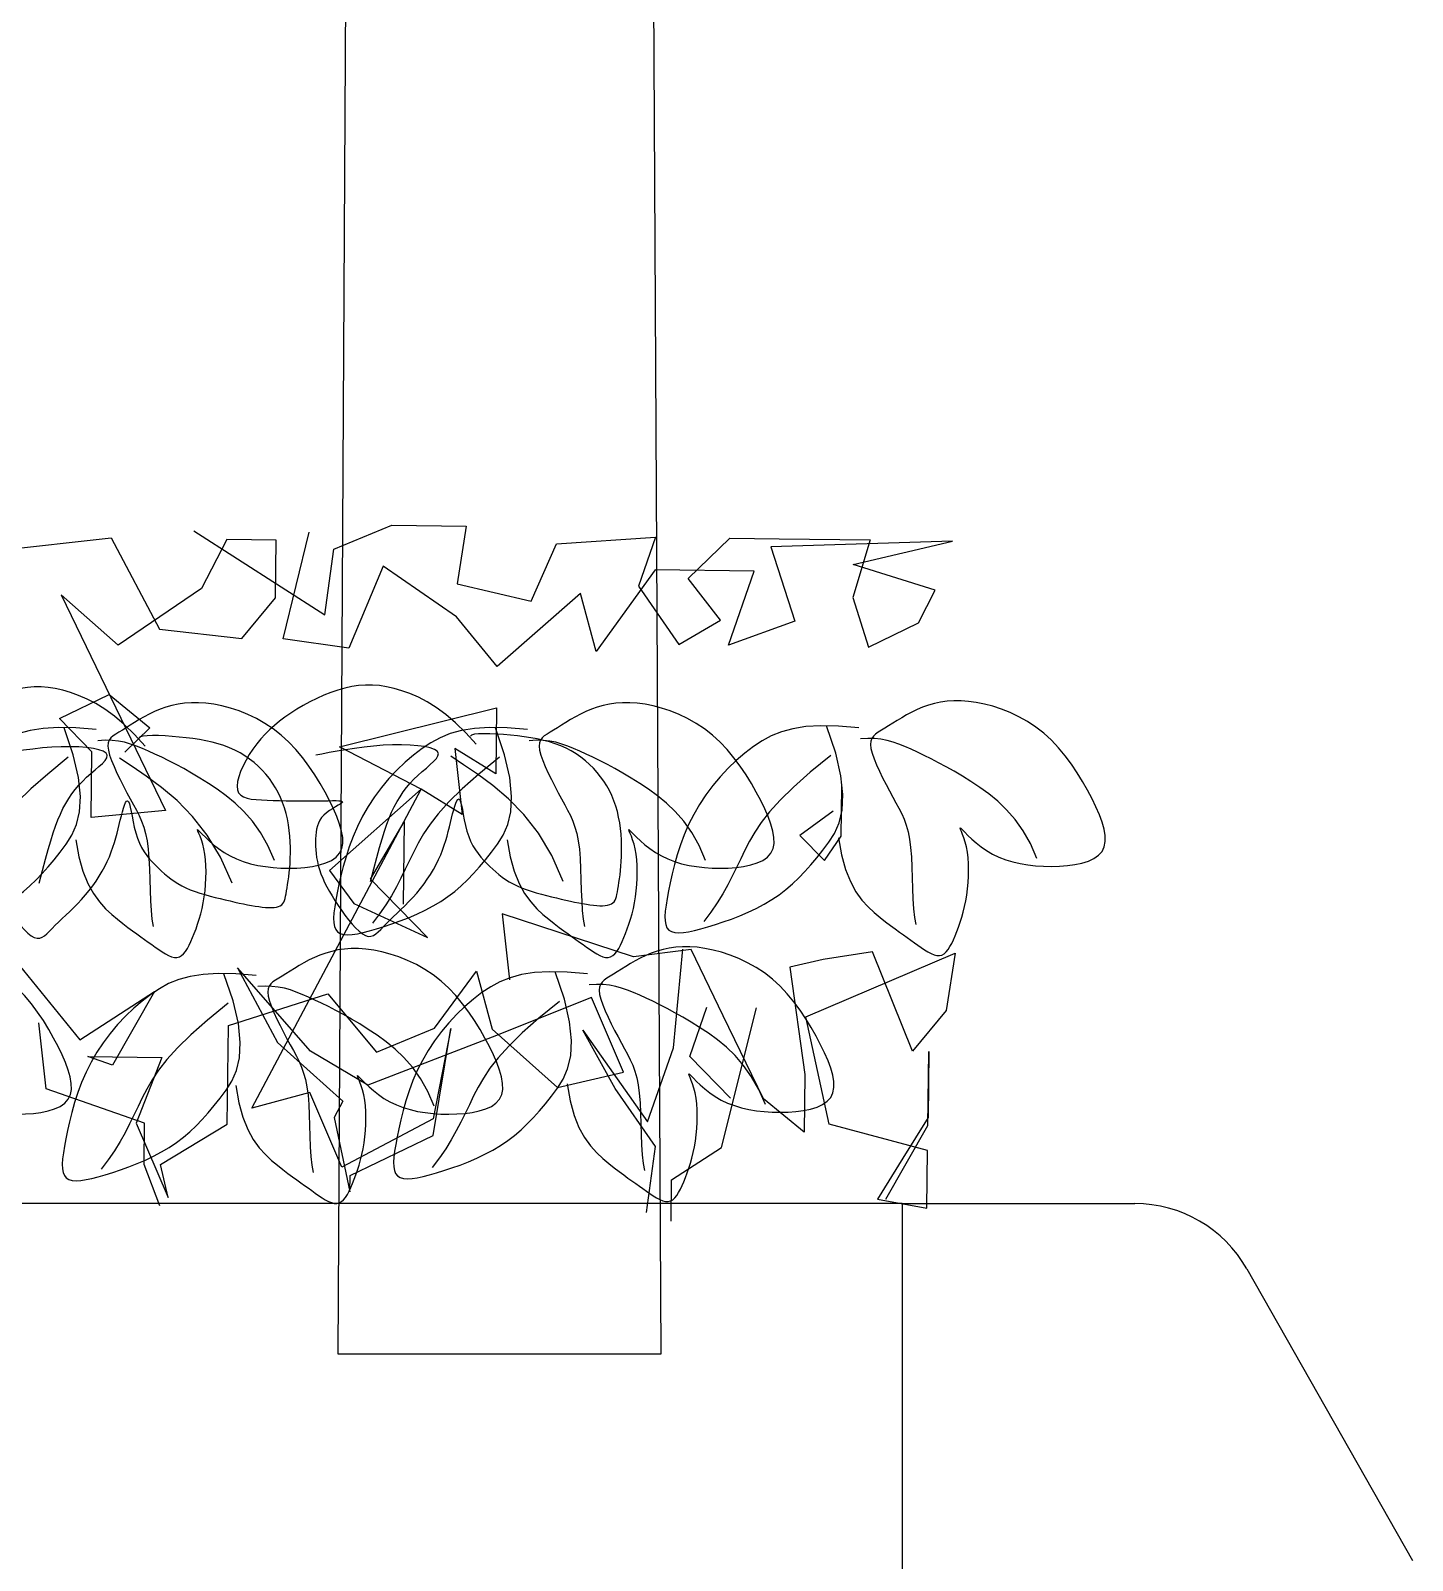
# Model space of a CAD drawing. Extents: x -1568 to -728, y -1287 to -990.
# Drawn here: x -1424.733 to -1422.051, y -1213.743 to -1210.774 of the extents above; entities that cross this region are included whole.
import ezdxf

# ---------------------------------------------------------------- set-up
doc = ezdxf.new("R2010")
doc.units = 0
doc.header["$LTSCALE"] = 5
doc.layers.get('0').update_dxf_attribs({"linetype": 'CONTINUOUS'})
for name, color, linetype in [('fz', 7, 'CONTINUOUS'), ('LH', 94, 'CONTINUOUS'), ('尺寸标注', 2, 'CONTINUOUS'), ('灯杆', 4, 'CONTINUOUS')]:
    doc.layers.add(name, color=color, linetype=linetype)

# ---------------------------------------------------------------- blocks, each defined once
blk = doc.blocks.new('高路灯')
at = {"layer": '灯杆'}
for p, q in [((-0.1519, 28.9096), (-0.3139, 0)), ((0.3139, 0), (0.1519, 28.9096)), ((-0.3139, 0), (0.3139, 0))]:
    blk.add_line(p, q, dxfattribs=at)
blk = doc.blocks.new('花')
at = {"layer": 'LH', "color": 12}
for p, q in [((0.5797, 0.4507), (0.5698, 0.4448)), ((0.5901, 0.4561), (0.5797, 0.4507)), ((0.6009, 0.461), (0.5901, 0.4561)), ((0.6123, 0.4652), (0.6009, 0.461)), ((0.6241, 0.4688), (0.6123, 0.4652)), ((0.6366, 0.4716), (0.6241, 0.4688)), ((0.6496, 0.4736), (0.6366, 0.4716)), ((0.6634, 0.4747), (0.6496, 0.4736)), ((0.6779, 0.4749), (0.6634, 0.4747)), ((0.6932, 0.4741), (0.6779, 0.4749)), ((0.7092, 0.4722), (0.6932, 0.4741)), ((0.7259, 0.4693), (0.7092, 0.4722)), ((0.7431, 0.4652), (0.7259, 0.4693)), ((0.7605, 0.4599), (0.7431, 0.4652)), ((0.7779, 0.4533), (0.7605, 0.4599)), ((0.7953, 0.4454), (0.7779, 0.4533)), ((0.8123, 0.4361), (0.7953, 0.4454)), ((0.5349, 0.4203), (0.5274, 0.4146)), ((0.5429, 0.4263), (0.5349, 0.4203)), ((0.5514, 0.4325), (0.5429, 0.4263)), ((0.5604, 0.4387), (0.5514, 0.4325)), ((0.5698, 0.4448), (0.5604, 0.4387)), ((0.8287, 0.4253), (0.8123, 0.4361)), ((0.8445, 0.4131), (0.8287, 0.4253)), ((-0.5567, 0.3892), (-0.5698, 0.3826)), ((-0.5435, 0.395), (-0.5567, 0.3892)), ((-0.5303, 0.4), (-0.5435, 0.395)), ((-0.5172, 0.4041), (-0.5303, 0.4)), ((-0.5041, 0.4071), (-0.5172, 0.4041)), ((-0.4909, 0.4092), (-0.5041, 0.4071)), ((-0.4776, 0.4103), (-0.4909, 0.4092)), ((-0.4639, 0.4103), (-0.4776, 0.4103)), ((-0.4498, 0.4093), (-0.4639, 0.4103)), ((-0.4351, 0.4072), (-0.4498, 0.4093)), ((-0.4197, 0.4041), (-0.4351, 0.4072)), ((-0.4036, 0.3998), (-0.4197, 0.4041)), ((-0.3867, 0.3941), (-0.4036, 0.3998)), ((-0.369, 0.3867), (-0.3867, 0.3941)), ((-0.3504, 0.3772), (-0.369, 0.3867)), ((0.3425, 0.3937), (0.321, 0.3859)), ((0.3674, 0.3998), (0.3425, 0.3937)), ((0.3964, 0.4039), (0.3674, 0.3998)), ((0.4303, 0.4061), (0.3964, 0.4039)), ((0.4295, 0.3534), (0.4075, 0.4044)), ((0.47, 0.4062), (0.4303, 0.4061)), ((0.4891, 0.387), (0.4751, 0.385)), ((0.5023, 0.3878), (0.4891, 0.387)), ((0.4969, 0.3877), (0.4954, 0.3823)), ((0.4996, 0.3924), (0.4969, 0.3877)), ((0.5035, 0.3966), (0.4996, 0.3924)), ((0.5147, 0.3874), (0.5023, 0.3878)), ((0.5084, 0.4007), (0.5035, 0.3966)), ((0.5141, 0.4049), (0.5084, 0.4007)), ((0.5205, 0.4095), (0.5141, 0.4049)), ((0.5267, 0.3861), (0.5147, 0.3874)), ((0.5274, 0.4146), (0.5205, 0.4095)), ((0.5385, 0.3838), (0.5267, 0.3861)), ((0.8595, 0.3996), (0.8445, 0.4131)), ((0.8738, 0.3851), (0.8595, 0.3996)), ((-0.6078, 0.3596), (-0.6196, 0.3512)), ((-0.5955, 0.3677), (-0.6078, 0.3596)), ((-0.5828, 0.3754), (-0.5955, 0.3677)), ((-0.5698, 0.3826), (-0.5828, 0.3754)), ((-0.331, 0.3653), (-0.3504, 0.3772)), ((-0.3106, 0.3508), (-0.331, 0.3653)), ((0.2851, 0.3652), (0.2691, 0.3526)), ((0.3021, 0.3764), (0.2851, 0.3652)), ((0.321, 0.3859), (0.3021, 0.3764)), ((0.4954, 0.3823), (0.4953, 0.3759)), ((0.4953, 0.3759), (0.4968, 0.3682)), ((0.4968, 0.3682), (0.5, 0.3591)), ((0.5, 0.3591), (0.5045, 0.3487)), ((0.5503, 0.3808), (0.5385, 0.3838)), ((0.5622, 0.3771), (0.5503, 0.3808)), ((0.5745, 0.373), (0.5622, 0.3771)), ((0.5875, 0.3683), (0.5745, 0.373)), ((0.601, 0.3633), (0.5875, 0.3683)), ((0.6152, 0.3577), (0.601, 0.3633)), ((0.63, 0.3515), (0.6152, 0.3577)), ((0.8872, 0.3699), (0.8738, 0.3851)), ((0.8998, 0.3542), (0.8872, 0.3699)), ((-0.6414, 0.334), (-0.6512, 0.3253)), ((-0.6308, 0.3427), (-0.6414, 0.334)), ((-0.6196, 0.3512), (-0.6308, 0.3427)), ((-0.2893, 0.3332), (-0.3106, 0.3508)), ((-0.267, 0.3124), (-0.2893, 0.3332)), ((-0.2776, 0.3296), (-0.2796, 0.3273)), ((-0.2724, 0.3315), (-0.2776, 0.3296)), ((-0.2646, 0.333), (-0.2724, 0.3315)), ((-0.2545, 0.3341), (-0.2646, 0.333)), ((-0.2428, 0.3349), (-0.2545, 0.3341)), ((-0.2299, 0.3354), (-0.2428, 0.3349)), ((-0.2163, 0.3356), (-0.2299, 0.3354)), ((-0.2025, 0.3355), (-0.2163, 0.3356)), ((-0.1889, 0.3352), (-0.2025, 0.3355)), ((-0.1756, 0.3347), (-0.1889, 0.3352)), ((-0.1627, 0.3338), (-0.1756, 0.3347)), ((-0.1502, 0.3326), (-0.1627, 0.3338)), ((-0.1379, 0.3309), (-0.1502, 0.3326)), ((-0.1261, 0.3288), (-0.1379, 0.3309)), ((-0.1145, 0.3262), (-0.1261, 0.3288)), ((0.2535, 0.3385), (0.2384, 0.3231)), ((0.2691, 0.3526), (0.2535, 0.3385)), ((0.4201, 0.348), (0.3832, 0.3123)), ((0.4433, 0.3104), (0.4295, 0.3534)), ((0.5045, 0.3487), (0.5103, 0.3374)), ((0.5103, 0.3374), (0.5169, 0.3254)), ((0.6454, 0.3448), (0.63, 0.3515)), ((0.6615, 0.3373), (0.6454, 0.3448)), ((0.6782, 0.3292), (0.6615, 0.3373)), ((0.6956, 0.3202), (0.6782, 0.3292)), ((0.9116, 0.3382), (0.8998, 0.3542)), ((0.9225, 0.3222), (0.9116, 0.3382)), ((-0.6772, 0.2977), (-0.6847, 0.2879)), ((-0.6691, 0.3072), (-0.6772, 0.2977)), ((-0.6605, 0.3163), (-0.6691, 0.3072)), ((-0.6512, 0.3253), (-0.6605, 0.3163)), ((-0.4289, 0.2977), (-0.447, 0.2954)), ((-0.4114, 0.2993), (-0.4289, 0.2977)), ((-0.3949, 0.3002), (-0.4114, 0.2993)), ((-0.3799, 0.3003), (-0.3949, 0.3002)), ((-0.3666, 0.2996), (-0.3799, 0.3003)), ((-0.3555, 0.2981), (-0.3666, 0.2996)), ((-0.3469, 0.2958), (-0.3555, 0.2981)), ((-0.1034, 0.323), (-0.1145, 0.3262)), ((-0.0926, 0.3192), (-0.1034, 0.323)), ((-0.0822, 0.3148), (-0.0926, 0.3192)), ((-0.0723, 0.3098), (-0.0822, 0.3148)), ((-0.0627, 0.3043), (-0.0723, 0.3098)), ((-0.0535, 0.2983), (-0.0627, 0.3043)), ((-0.0448, 0.2918), (-0.0535, 0.2983)), ((0.2238, 0.3066), (0.21, 0.2891)), ((0.2384, 0.3231), (0.2238, 0.3066)), ((0.3832, 0.3123), (0.3533, 0.281)), ((0.45, 0.2744), (0.4433, 0.3104)), ((0.5169, 0.3254), (0.5242, 0.3132)), ((0.5242, 0.3132), (0.5318, 0.3009)), ((0.5318, 0.3009), (0.5395, 0.2889)), ((0.7136, 0.3104), (0.6956, 0.3202)), ((0.732, 0.2992), (0.7136, 0.3104)), ((0.7506, 0.2864), (0.732, 0.2992)), ((0.9325, 0.3065), (0.9225, 0.3222)), ((0.9415, 0.2913), (0.9325, 0.3065)), ((-0.6917, 0.2777), (-0.6983, 0.267)), ((-0.6847, 0.2879), (-0.6917, 0.2777)), ((-0.5639, 0.2687), (-0.5755, 0.2654)), ((-0.5503, 0.2725), (-0.5639, 0.2687)), ((-0.5352, 0.2765), (-0.5503, 0.2725)), ((-0.5189, 0.2807), (-0.5352, 0.2765)), ((-0.5016, 0.2848), (-0.5189, 0.2807)), ((-0.4836, 0.2888), (-0.5016, 0.2848)), ((-0.4653, 0.2923), (-0.4836, 0.2888)), ((-0.447, 0.2954), (-0.4653, 0.2923)), ((-0.3528, 0.2656), (-0.3467, 0.2722)), ((-0.3413, 0.2926), (-0.3469, 0.2958)), ((-0.3467, 0.2722), (-0.342, 0.2784)), ((-0.342, 0.2784), (-0.3393, 0.2838)), ((-0.3389, 0.2886), (-0.3413, 0.2926)), ((-0.3393, 0.2838), (-0.3389, 0.2886)), ((-0.2887, 0.2709), (-0.3142, 0.2852)), ((-0.2597, 0.2546), (-0.2887, 0.2709)), ((-0.0365, 0.2849), (-0.0448, 0.2918)), ((-0.0287, 0.2775), (-0.0365, 0.2849)), ((-0.0214, 0.2698), (-0.0287, 0.2775)), ((-0.0145, 0.2617), (-0.0214, 0.2698)), ((0.1971, 0.2707), (0.1851, 0.2516)), ((0.21, 0.2891), (0.1971, 0.2707)), ((0.3533, 0.281), (0.3296, 0.2535)), ((0.4509, 0.2443), (0.45, 0.2744)), ((0.5395, 0.2889), (0.547, 0.2775)), ((0.547, 0.2775), (0.554, 0.2669)), ((0.7689, 0.2715), (0.7506, 0.2864)), ((0.7869, 0.254), (0.7689, 0.2715)), ((0.9494, 0.2767), (0.9415, 0.2913)), ((0.9559, 0.2627), (0.9494, 0.2767)), ((-0.7098, 0.2444), (-0.7146, 0.2331)), ((-0.7044, 0.2558), (-0.7098, 0.2444)), ((-0.6983, 0.267), (-0.7044, 0.2558)), ((-0.382, 0.2348), (-0.3749, 0.2429)), ((-0.3749, 0.2429), (-0.3674, 0.2508)), ((-0.3674, 0.2508), (-0.3598, 0.2584)), ((-0.3598, 0.2584), (-0.3528, 0.2656)), ((-0.2285, 0.2353), (-0.2597, 0.2546)), ((-0.0081, 0.2531), (-0.0145, 0.2617)), ((-0.0021, 0.2443), (-0.0081, 0.2531)), ((0.0033, 0.235), (-0.0021, 0.2443)), ((0.1851, 0.2516), (0.1743, 0.232)), ((0.3296, 0.2535), (0.311, 0.2291)), ((0.4471, 0.2192), (0.4509, 0.2443)), ((0.554, 0.2669), (0.5606, 0.2568)), ((0.5606, 0.2568), (0.5668, 0.2468)), ((0.5668, 0.2468), (0.5724, 0.2364)), ((0.8042, 0.2335), (0.7869, 0.254)), ((0.9608, 0.2496), (0.9559, 0.2627)), ((0.964, 0.2372), (0.9608, 0.2496)), ((-0.7212, 0.2114), (-0.7228, 0.2017)), ((-0.7184, 0.222), (-0.7212, 0.2114)), ((-0.7146, 0.2331), (-0.7184, 0.222)), ((-0.4061, 0.1988), (-0.4008, 0.2084)), ((-0.4008, 0.2084), (-0.395, 0.2175)), ((-0.395, 0.2175), (-0.3887, 0.2263)), ((-0.3887, 0.2263), (-0.382, 0.2348)), ((-0.1961, 0.2122), (-0.2285, 0.2353)), ((-0.1637, 0.1842), (-0.1961, 0.2122)), ((0.0082, 0.2254), (0.0033, 0.235)), ((0.0127, 0.2155), (0.0082, 0.2254)), ((0.0166, 0.2052), (0.0127, 0.2155)), ((0.1648, 0.2119), (0.1566, 0.1916)), ((0.1743, 0.232), (0.1648, 0.2119)), ((0.311, 0.2291), (0.2967, 0.2074)), ((0.4399, 0.198), (0.4471, 0.2192)), ((0.5724, 0.2364), (0.5775, 0.2253)), ((0.5775, 0.2253), (0.582, 0.2129)), ((0.582, 0.2129), (0.5861, 0.1991)), ((0.682, 0.2284), (0.682, 0.2291)), ((0.682, 0.2291), (0.6836, 0.2281)), ((0.6831, 0.2259), (0.682, 0.2284)), ((0.6852, 0.222), (0.6831, 0.2259)), ((0.6836, 0.2281), (0.6869, 0.2253)), ((0.688, 0.2166), (0.6852, 0.222)), ((0.6869, 0.2253), (0.6919, 0.221)), ((0.6911, 0.2099), (0.688, 0.2166)), ((0.6944, 0.202), (0.6911, 0.2099)), ((0.6919, 0.221), (0.6984, 0.2155)), ((0.6984, 0.2155), (0.7063, 0.2092)), ((0.7063, 0.2092), (0.7154, 0.2025)), ((0.8205, 0.2097), (0.8042, 0.2335)), ((0.8356, 0.182), (0.8205, 0.2097)), ((0.9605, 0.2062), (0.964, 0.2155)), ((0.9651, 0.2258), (0.964, 0.2372)), ((0.964, 0.2155), (0.9651, 0.2258)), ((-0.7228, 0.2017), (-0.723, 0.1931)), ((-0.723, 0.1931), (-0.7218, 0.1859)), ((-0.7218, 0.1859), (-0.7189, 0.1803)), ((-0.7189, 0.1803), (-0.7145, 0.1761)), ((-0.5644, 0.1774), (-0.5539, 0.1785)), ((-0.5539, 0.1785), (-0.5445, 0.1794)), ((-0.5445, 0.1794), (-0.5362, 0.1803)), ((-0.5362, 0.1803), (-0.5291, 0.1808)), ((-0.5291, 0.1808), (-0.5235, 0.1811)), ((-0.5235, 0.1811), (-0.5194, 0.181)), ((-0.5194, 0.181), (-0.517, 0.1804)), ((-0.5164, 0.1792), (-0.5176, 0.1774)), ((-0.517, 0.1804), (-0.5164, 0.1792)), ((-0.4198, 0.1674), (-0.4157, 0.1784)), ((-0.4157, 0.1784), (-0.4111, 0.1888)), ((-0.4111, 0.1888), (-0.4061, 0.1988)), ((-0.3015, 0.1739), (-0.3001, 0.1819)), ((-0.3001, 0.1819), (-0.2986, 0.1891)), ((-0.2986, 0.1891), (-0.297, 0.1952)), ((-0.297, 0.1952), (-0.2954, 0.2)), ((-0.2954, 0.2), (-0.2937, 0.203)), ((-0.2937, 0.203), (-0.2919, 0.2039)), ((-0.2919, 0.2039), (-0.29, 0.2024)), ((-0.29, 0.2024), (-0.288, 0.1984)), ((-0.288, 0.1984), (-0.2858, 0.1921)), ((-0.2858, 0.1921), (-0.2835, 0.184)), ((-0.2835, 0.184), (-0.2809, 0.1747)), ((-0.1322, 0.1503), (-0.1637, 0.1842)), ((0.02, 0.1945), (0.0166, 0.2052)), ((0.023, 0.1837), (0.02, 0.1945)), ((0.0254, 0.1727), (0.023, 0.1837)), ((0.1566, 0.1916), (0.1498, 0.1712)), ((0.2857, 0.1875), (0.277, 0.169)), ((0.2967, 0.2074), (0.2857, 0.1875)), ((0.42, 0.1633), (0.4305, 0.1797)), ((0.4305, 0.1797), (0.4399, 0.198)), ((0.4485, 0.19), (0.4569, 0.1573)), ((0.5861, 0.1991), (0.5896, 0.1832)), ((0.5896, 0.1832), (0.5926, 0.1651)), ((0.6974, 0.1929), (0.6944, 0.202)), ((0.7001, 0.1829), (0.6974, 0.1929)), ((0.7023, 0.1721), (0.7001, 0.1829)), ((0.7154, 0.2025), (0.7257, 0.1957)), ((0.7257, 0.1957), (0.737, 0.1893)), ((0.737, 0.1893), (0.7492, 0.1834)), ((0.7492, 0.1834), (0.762, 0.1786)), ((0.762, 0.1786), (0.7756, 0.1747)), ((0.91, 0.1763), (0.9234, 0.1803)), ((0.9234, 0.1803), (0.9355, 0.1852)), ((0.9355, 0.1852), (0.9459, 0.1911)), ((0.9459, 0.1911), (0.9544, 0.1981)), ((0.9544, 0.1981), (0.9605, 0.2062)), ((-0.7145, 0.1761), (-0.7087, 0.1731)), ((-0.7087, 0.1731), (-0.7016, 0.1713)), ((-0.7016, 0.1713), (-0.6933, 0.1703)), ((-0.6933, 0.1703), (-0.6839, 0.17)), ((-0.6839, 0.17), (-0.6736, 0.1701)), ((-0.6736, 0.1701), (-0.6625, 0.1706)), ((-0.6625, 0.1706), (-0.6506, 0.1712)), ((-0.6506, 0.1712), (-0.6383, 0.1719)), ((-0.6383, 0.1719), (-0.6256, 0.1727)), ((-0.6256, 0.1727), (-0.6128, 0.1735)), ((-0.6128, 0.1735), (-0.6001, 0.1744)), ((-0.6001, 0.1744), (-0.5877, 0.1754)), ((-0.5877, 0.1754), (-0.5757, 0.1764)), ((-0.5757, 0.1764), (-0.5644, 0.1774)), ((-0.5504, 0.1509), (-0.5543, 0.1457)), ((-0.5457, 0.1558), (-0.5504, 0.1509)), ((-0.5404, 0.1604), (-0.5457, 0.1558)), ((-0.5348, 0.1647), (-0.5404, 0.1604)), ((-0.5294, 0.1686), (-0.5348, 0.1647)), ((-0.5245, 0.1721), (-0.5294, 0.1686)), ((-0.5204, 0.175), (-0.5245, 0.1721)), ((-0.5176, 0.1774), (-0.5204, 0.175)), ((-0.4272, 0.1434), (-0.4236, 0.1558)), ((-0.4236, 0.1558), (-0.4198, 0.1674)), ((-0.3056, 0.1482), (-0.3042, 0.1569)), ((-0.3042, 0.1569), (-0.3029, 0.1655)), ((-0.3029, 0.1655), (-0.3015, 0.1739)), ((-0.2809, 0.1747), (-0.278, 0.1644)), ((-0.278, 0.1644), (-0.2747, 0.1537)), ((-0.2747, 0.1537), (-0.2711, 0.1431)), ((-0.1029, 0.1097), (-0.1322, 0.1503)), ((0.0275, 0.1617), (0.0254, 0.1727)), ((0.0291, 0.1507), (0.0275, 0.1617)), ((0.0304, 0.1399), (0.0291, 0.1507)), ((0.1441, 0.1509), (0.1395, 0.1311)), ((0.1498, 0.1712), (0.1441, 0.1509)), ((0.2696, 0.1513), (0.2628, 0.1338)), ((0.277, 0.169), (0.2696, 0.1513)), ((0.4096, 0.1478), (0.42, 0.1633)), ((0.4569, 0.1573), (0.4671, 0.1299)), ((0.5926, 0.1651), (0.5952, 0.1453)), ((0.704, 0.1607), (0.7023, 0.1721)), ((0.7053, 0.1487), (0.704, 0.1607)), ((0.7061, 0.1365), (0.7053, 0.1487)), ((0.7756, 0.1747), (0.7896, 0.1717)), ((0.7896, 0.1717), (0.8042, 0.1696)), ((0.8042, 0.1696), (0.8191, 0.1684)), ((0.8191, 0.1684), (0.8343, 0.1679)), ((0.8343, 0.1679), (0.8496, 0.1682)), ((0.8496, 0.1682), (0.8651, 0.1692)), ((0.8651, 0.1692), (0.8805, 0.1708)), ((0.8805, 0.1708), (0.8956, 0.1732)), ((0.8956, 0.1732), (0.91, 0.1763)), ((-0.5621, 0.1228), (-0.5626, 0.1166)), ((-0.5611, 0.1289), (-0.5621, 0.1228)), ((-0.5595, 0.1347), (-0.5611, 0.1289)), ((-0.5573, 0.1403), (-0.5595, 0.1347)), ((-0.5543, 0.1457), (-0.5573, 0.1403)), ((-0.4339, 0.1144), (-0.4305, 0.1297)), ((-0.4305, 0.1297), (-0.4272, 0.1434)), ((-0.3127, 0.112), (-0.3105, 0.1212)), ((-0.3105, 0.1212), (-0.3087, 0.1303)), ((-0.3087, 0.1303), (-0.3071, 0.1393)), ((-0.3071, 0.1393), (-0.3056, 0.1482)), ((-0.2711, 0.1431), (-0.2669, 0.1331)), ((-0.2669, 0.1331), (-0.2623, 0.1239)), ((-0.2623, 0.1239), (-0.2572, 0.1156)), ((0.0313, 0.1293), (0.0304, 0.1399)), ((0.0319, 0.1191), (0.0313, 0.1293)), ((0.0323, 0.1094), (0.0319, 0.1191)), ((0.1395, 0.1311), (0.1357, 0.1118)), ((0.2628, 0.1338), (0.2561, 0.1163)), ((0.378, 0.106), (0.3887, 0.1192)), ((0.3887, 0.1192), (0.3992, 0.1331)), ((0.3992, 0.1331), (0.4096, 0.1478)), ((0.4671, 0.1299), (0.4785, 0.1072)), ((0.5952, 0.1453), (0.5976, 0.1247)), ((0.5976, 0.1247), (0.5999, 0.1039)), ((0.7065, 0.1242), (0.7061, 0.1365)), ((0.7064, 0.112), (0.7065, 0.1242)), ((-0.5626, 0.1166), (-0.5627, 0.1101)), ((-0.5627, 0.1101), (-0.5625, 0.1035)), ((-0.5625, 0.1035), (-0.5621, 0.0967)), ((-0.5621, 0.0967), (-0.5614, 0.0897)), ((-0.5614, 0.0897), (-0.5605, 0.0825)), ((-0.4411, 0.0775), (-0.4374, 0.0971)), ((-0.4374, 0.0971), (-0.4339, 0.1144)), ((-0.3216, 0.0832), (-0.3181, 0.0929)), ((-0.3181, 0.0929), (-0.3152, 0.1025)), ((-0.3152, 0.1025), (-0.3127, 0.112)), ((-0.2572, 0.1156), (-0.2517, 0.108)), ((-0.2517, 0.108), (-0.246, 0.1012)), ((-0.246, 0.1012), (-0.24, 0.0949)), ((-0.24, 0.0949), (-0.2338, 0.0891)), ((-0.2338, 0.0891), (-0.2276, 0.0837)), ((-0.0767, 0.0613), (-0.1029, 0.1097)), ((0.032, 0.083), (0.0322, 0.0913)), ((0.0322, 0.0913), (0.0324, 0.1001)), ((0.0324, 0.1001), (0.0323, 0.1094)), ((0.1327, 0.0934), (0.1303, 0.076)), ((0.1357, 0.1118), (0.1327, 0.0934)), ((0.2492, 0.0987), (0.2418, 0.081)), ((0.2561, 0.1163), (0.2492, 0.0987)), ((0.3553, 0.0816), (0.3669, 0.0935)), ((0.3669, 0.0935), (0.378, 0.106)), ((0.4785, 0.1072), (0.4909, 0.0886)), ((0.5999, 0.1039), (0.6024, 0.0837)), ((0.7049, 0.0884), (0.7059, 0.1)), ((0.7059, 0.1), (0.7064, 0.112)), ((-0.5605, 0.0825), (-0.5592, 0.0752)), ((-0.5592, 0.0752), (-0.5576, 0.0678)), ((-0.5576, 0.0678), (-0.5555, 0.0603)), ((-0.5555, 0.0603), (-0.553, 0.0526)), ((-0.4452, 0.0553), (-0.4411, 0.0775)), ((-0.3347, 0.0534), (-0.3299, 0.0634)), ((-0.3299, 0.0634), (-0.3255, 0.0733)), ((-0.3255, 0.0733), (-0.3216, 0.0832)), ((-0.2276, 0.0837), (-0.2213, 0.0785)), ((-0.2213, 0.0785), (-0.215, 0.0735)), ((-0.215, 0.0735), (-0.2087, 0.0688)), ((-0.2087, 0.0688), (-0.2022, 0.0642)), ((-0.2022, 0.0642), (-0.1956, 0.0598)), ((-0.1956, 0.0598), (-0.1886, 0.0557)), ((0.0301, 0.0553), (0.0306, 0.0614)), ((0.0306, 0.0614), (0.0311, 0.068)), ((0.0311, 0.068), (0.0316, 0.0753)), ((0.0316, 0.0753), (0.032, 0.083)), ((0.1284, 0.0599), (0.1269, 0.0452)), ((0.1303, 0.076), (0.1284, 0.0599)), ((0.2336, 0.063), (0.2243, 0.0446)), ((0.2418, 0.081), (0.2336, 0.063)), ((0.3157, 0.0498), (0.3298, 0.0598)), ((0.3298, 0.0598), (0.343, 0.0704)), ((0.343, 0.0704), (0.3553, 0.0816)), ((0.4909, 0.0886), (0.5039, 0.0735)), ((0.5039, 0.0735), (0.5169, 0.0613)), ((0.5169, 0.0613), (0.5297, 0.0512)), ((0.6024, 0.0837), (0.6051, 0.0649)), ((0.6051, 0.0649), (0.6083, 0.0483)), ((0.6997, 0.0561), (0.7018, 0.0664)), ((0.7018, 0.0664), (0.7035, 0.0772)), ((0.7035, 0.0772), (0.7049, 0.0884)), ((-0.553, 0.0526), (-0.55, 0.0448)), ((-0.55, 0.0448), (-0.5465, 0.0369)), ((-0.5465, 0.0369), (-0.5425, 0.0289)), ((-0.4497, 0.0301), (-0.4452, 0.0553)), ((-0.3517, 0.0243), (-0.3456, 0.0338)), ((-0.3456, 0.0338), (-0.34, 0.0436)), ((-0.34, 0.0436), (-0.3347, 0.0534)), ((-0.1886, 0.0557), (-0.1813, 0.0518)), ((-0.1813, 0.0518), (-0.1735, 0.0483)), ((-0.1735, 0.0483), (-0.1652, 0.045)), ((-0.1652, 0.045), (-0.1563, 0.0421)), ((-0.1563, 0.0421), (-0.1469, 0.0394)), ((-0.1469, 0.0394), (-0.1371, 0.0371)), ((-0.1371, 0.0371), (-0.1271, 0.0349)), ((-0.1271, 0.0349), (-0.1169, 0.033)), ((-0.1169, 0.033), (-0.1068, 0.0312)), ((-0.1068, 0.0312), (-0.0968, 0.0296)), ((0.0228, 0.0277), (0.0248, 0.0302)), ((0.0248, 0.0302), (0.0264, 0.0331)), ((0.0264, 0.0331), (0.0276, 0.0365)), ((0.0276, 0.0365), (0.0285, 0.0404)), ((0.0285, 0.0404), (0.0291, 0.0448)), ((0.0291, 0.0448), (0.0296, 0.0498)), ((0.0296, 0.0498), (0.0301, 0.0553)), ((0.1258, 0.032), (0.1253, 0.0203)), ((0.1269, 0.0452), (0.1258, 0.032)), ((0.2243, 0.0446), (0.2137, 0.0259)), ((0.2701, 0.0232), (0.2856, 0.0315)), ((0.2856, 0.0315), (0.3009, 0.0403)), ((0.3009, 0.0403), (0.3157, 0.0498)), ((0.5297, 0.0512), (0.5418, 0.0427)), ((0.5418, 0.0427), (0.553, 0.0353)), ((0.553, 0.0353), (0.5633, 0.0287)), ((0.6083, 0.0483), (0.6121, 0.0346)), ((0.6925, 0.0279), (0.6951, 0.0368)), ((0.6951, 0.0368), (0.6975, 0.0462)), ((0.6975, 0.0462), (0.6997, 0.0561)), ((-0.5425, 0.0289), (-0.538, 0.0208)), ((-0.538, 0.0208), (-0.533, 0.0126)), ((-0.533, 0.0126), (-0.5275, 0.0043)), ((-0.5275, 0.0043), (-0.5215, -0.0042)), ((-0.3719, -0.0028), (-0.3649, 0.0059)), ((-0.3649, 0.0059), (-0.3581, 0.015)), ((-0.3581, 0.015), (-0.3517, 0.0243)), ((-0.0968, 0.0296), (-0.087, 0.0281)), ((-0.087, 0.0281), (-0.0776, 0.0267)), ((-0.0776, 0.0267), (-0.0685, 0.0254)), ((-0.0685, 0.0254), (-0.0598, 0.0242)), ((-0.0598, 0.0242), (-0.0514, 0.0232)), ((-0.0514, 0.0232), (-0.0434, 0.0222)), ((-0.0434, 0.0222), (-0.0357, 0.0214)), ((-0.0357, 0.0214), (-0.0283, 0.0208)), ((-0.0283, 0.0208), (-0.0213, 0.0204)), ((-0.0213, 0.0204), (-0.0145, 0.0201)), ((-0.0145, 0.0201), (-0.0082, 0.0201)), ((-0.0082, 0.0201), (-0.0022, 0.0202)), ((-0.0022, 0.0202), (0.0033, 0.0207)), ((0.0033, 0.0207), (0.0084, 0.0214)), ((0.0084, 0.0214), (0.0129, 0.0225)), ((0.0129, 0.0225), (0.0168, 0.0238)), ((0.0168, 0.0238), (0.0201, 0.0256)), ((0.0201, 0.0256), (0.0228, 0.0277)), ((0.1253, 0.0203), (0.1255, 0.0101)), ((0.1255, 0.0101), (0.1265, 0.0014)), ((0.1265, 0.0014), (0.1284, -0.0058)), ((0.2137, 0.0259), (0.2013, 0.0065)), ((0.2103, -0.0035), (0.2244, 0.0022)), ((0.2244, 0.0022), (0.2392, 0.0086)), ((0.2392, 0.0086), (0.2545, 0.0156)), ((0.2545, 0.0156), (0.2701, 0.0232)), ((0.5633, 0.0287), (0.5727, 0.0228)), ((0.5727, 0.0228), (0.5814, 0.0174)), ((0.5814, 0.0174), (0.5896, 0.0126)), ((0.5896, 0.0126), (0.5974, 0.008)), ((0.5974, 0.008), (0.6048, 0.0037)), ((0.6048, 0.0037), (0.6121, -0.0006)), ((0.6817, -0.0025), (0.6845, 0.0041)), ((0.6845, 0.0041), (0.6873, 0.0115)), ((0.6873, 0.0115), (0.6899, 0.0194)), ((0.6899, 0.0194), (0.6925, 0.0279)), ((-0.5215, -0.0042), (-0.5151, -0.0128)), ((-0.5151, -0.0128), (-0.5083, -0.0215)), ((-0.5083, -0.0215), (-0.501, -0.0304)), ((-0.3997, -0.0346), (-0.393, -0.0271)), ((-0.393, -0.0271), (-0.386, -0.0193)), ((-0.386, -0.0193), (-0.379, -0.0112)), ((-0.379, -0.0112), (-0.3719, -0.0028)), ((0.1284, -0.0058), (0.1313, -0.0115)), ((0.1313, -0.0115), (0.1354, -0.0157)), ((0.1354, -0.0157), (0.1407, -0.0184)), ((0.1407, -0.0184), (0.1473, -0.0196)), ((0.1473, -0.0196), (0.155, -0.0196)), ((0.155, -0.0196), (0.1639, -0.0183)), ((0.1639, -0.0183), (0.1739, -0.016)), ((0.1739, -0.016), (0.185, -0.0127)), ((0.185, -0.0127), (0.1971, -0.0085)), ((0.1971, -0.0085), (0.2103, -0.0035)), ((0.6121, -0.0006), (0.6193, -0.0049)), ((0.6193, -0.0049), (0.6263, -0.009)), ((0.6263, -0.009), (0.6332, -0.0129)), ((0.6332, -0.0129), (0.6399, -0.0162)), ((0.6399, -0.0162), (0.6462, -0.019)), ((0.6462, -0.019), (0.6522, -0.0209)), ((0.6522, -0.0209), (0.6578, -0.0218)), ((0.6578, -0.0218), (0.6628, -0.0215)), ((0.6628, -0.0215), (0.6674, -0.02)), ((0.6674, -0.02), (0.6715, -0.0172)), ((0.6715, -0.0172), (0.6752, -0.0133)), ((0.6752, -0.0133), (0.6786, -0.0084)), ((0.6786, -0.0084), (0.6817, -0.0025)), ((-0.501, -0.0304), (-0.4935, -0.0391)), ((-0.4935, -0.0391), (-0.4858, -0.0475)), ((-0.4858, -0.0475), (-0.4782, -0.0552)), ((-0.4782, -0.0552), (-0.4707, -0.0622)), ((-0.4219, -0.061), (-0.4171, -0.0551)), ((-0.4171, -0.0551), (-0.4119, -0.0486)), ((-0.4119, -0.0486), (-0.406, -0.0418)), ((-0.406, -0.0418), (-0.3997, -0.0346)), ((0.1159, -0.0585), (0.105, -0.0634)), ((0.1272, -0.0543), (0.1159, -0.0585)), ((0.139, -0.0507), (0.1272, -0.0543)), ((0.1515, -0.0479), (0.139, -0.0507)), ((0.1645, -0.0459), (0.1515, -0.0479)), ((0.1783, -0.0448), (0.1645, -0.0459)), ((0.1928, -0.0446), (0.1783, -0.0448)), ((0.2081, -0.0454), (0.1928, -0.0446)), ((0.2241, -0.0473), (0.2081, -0.0454)), ((0.2408, -0.0502), (0.2241, -0.0473)), ((0.258, -0.0543), (0.2408, -0.0502)), ((0.2754, -0.0596), (0.258, -0.0543)), ((-0.4707, -0.0622), (-0.4634, -0.068)), ((-0.4634, -0.068), (-0.4567, -0.0725)), ((-0.4567, -0.0725), (-0.4504, -0.0754)), ((-0.4504, -0.0754), (-0.4449, -0.0765)), ((-0.4449, -0.0765), (-0.4398, -0.0759)), ((-0.4398, -0.0759), (-0.4352, -0.0739)), ((-0.4352, -0.0739), (-0.4308, -0.0707)), ((-0.4308, -0.0707), (-0.4264, -0.0663)), ((-0.4264, -0.0663), (-0.4219, -0.061)), ((0.0663, -0.087), (0.0578, -0.0932)), ((0.0753, -0.0808), (0.0663, -0.087)), ((0.0847, -0.0747), (0.0753, -0.0808)), ((0.0946, -0.0688), (0.0847, -0.0747)), ((0.105, -0.0634), (0.0946, -0.0688)), ((0.2929, -0.0662), (0.2754, -0.0596)), ((0.3102, -0.0741), (0.2929, -0.0662)), ((0.3272, -0.0834), (0.3102, -0.0741)), ((0.3436, -0.0942), (0.3272, -0.0834)), ((-0.0887, -0.1156), (-0.1177, -0.1197)), ((-0.0548, -0.1134), (-0.0887, -0.1156)), ((-0.0555, -0.1661), (-0.0776, -0.1151)), ((-0.0151, -0.1133), (-0.0548, -0.1134)), ((0.029, -0.1146), (0.0233, -0.1188)), ((0.0354, -0.11), (0.029, -0.1146)), ((0.0423, -0.1049), (0.0354, -0.11)), ((0.0498, -0.0992), (0.0423, -0.1049)), ((0.0578, -0.0932), (0.0498, -0.0992)), ((0.3594, -0.1064), (0.3436, -0.0942)), ((0.3744, -0.1199), (0.3594, -0.1064)), ((-0.183, -0.1431), (-0.2, -0.1543)), ((-0.1641, -0.1336), (-0.183, -0.1431)), ((-0.1426, -0.1258), (-0.1641, -0.1336)), ((-0.1177, -0.1197), (-0.1426, -0.1258)), ((0.0041, -0.1325), (-0.0099, -0.1345)), ((0.0172, -0.1317), (0.0041, -0.1325)), ((0.0103, -0.1372), (0.0102, -0.1436)), ((0.0102, -0.1436), (0.0117, -0.1513)), ((0.0118, -0.1318), (0.0103, -0.1372)), ((0.0145, -0.1271), (0.0118, -0.1318)), ((0.0184, -0.1229), (0.0145, -0.1271)), ((0.0296, -0.1321), (0.0172, -0.1317)), ((0.0233, -0.1188), (0.0184, -0.1229)), ((0.0416, -0.1334), (0.0296, -0.1321)), ((0.0534, -0.1357), (0.0416, -0.1334)), ((0.0652, -0.1387), (0.0534, -0.1357)), ((0.0771, -0.1424), (0.0652, -0.1387)), ((0.0894, -0.1465), (0.0771, -0.1424)), ((0.1024, -0.1512), (0.0894, -0.1465)), ((0.3887, -0.1344), (0.3744, -0.1199)), ((0.4021, -0.1496), (0.3887, -0.1344)), ((-0.216, -0.1669), (-0.2316, -0.181)), ((-0.2, -0.1543), (-0.216, -0.1669)), ((-0.0649, -0.1715), (-0.1019, -0.2072)), ((-0.0418, -0.2091), (-0.0555, -0.1661)), ((0.0117, -0.1513), (0.0149, -0.1604)), ((0.0149, -0.1604), (0.0195, -0.1708)), ((0.0195, -0.1708), (0.0252, -0.1821)), ((0.1159, -0.1562), (0.1024, -0.1512)), ((0.1301, -0.1618), (0.1159, -0.1562)), ((0.1449, -0.168), (0.1301, -0.1618)), ((0.1603, -0.1747), (0.1449, -0.168)), ((0.1764, -0.1822), (0.1603, -0.1747)), ((0.4147, -0.1653), (0.4021, -0.1496)), ((0.4265, -0.1813), (0.4147, -0.1653)), ((-0.2467, -0.1964), (-0.2612, -0.2129)), ((-0.2316, -0.181), (-0.2467, -0.1964)), ((-0.1019, -0.2072), (-0.1318, -0.2385)), ((0.0252, -0.1821), (0.0318, -0.1941)), ((0.0318, -0.1941), (0.0391, -0.2063)), ((0.0391, -0.2063), (0.0467, -0.2186)), ((0.1932, -0.1903), (0.1764, -0.1822)), ((0.2105, -0.1993), (0.1932, -0.1903)), ((0.2285, -0.2091), (0.2105, -0.1993)), ((0.4374, -0.1973), (0.4265, -0.1813)), ((0.4474, -0.213), (0.4374, -0.1973)), ((-0.2751, -0.2304), (-0.288, -0.2488)), ((-0.2612, -0.2129), (-0.2751, -0.2304)), ((-0.0351, -0.2451), (-0.0418, -0.2091)), ((0.0467, -0.2186), (0.0544, -0.2306)), ((0.0544, -0.2306), (0.0619, -0.242)), ((0.2469, -0.2203), (0.2285, -0.2091)), ((0.2655, -0.2331), (0.2469, -0.2203)), ((0.2838, -0.248), (0.2655, -0.2331)), ((0.4564, -0.2282), (0.4474, -0.213)), ((0.4643, -0.2428), (0.4564, -0.2282)), ((-0.288, -0.2488), (-0.3, -0.2679)), ((-0.1555, -0.266), (-0.174, -0.2904)), ((-0.1318, -0.2385), (-0.1555, -0.266)), ((-0.0342, -0.2752), (-0.0351, -0.2451)), ((0.0619, -0.242), (0.069, -0.2526)), ((0.069, -0.2526), (0.0756, -0.2627)), ((0.0756, -0.2627), (0.0817, -0.2727)), ((0.3018, -0.2655), (0.2838, -0.248)), ((0.3191, -0.286), (0.3018, -0.2655)), ((0.4708, -0.2568), (0.4643, -0.2428)), ((0.4758, -0.2699), (0.4708, -0.2568)), ((-0.3108, -0.2875), (-0.3203, -0.3076)), ((-0.3, -0.2679), (-0.3108, -0.2875)), ((-0.174, -0.2904), (-0.1884, -0.3121)), ((-0.038, -0.3003), (-0.0342, -0.2752)), ((0.0817, -0.2727), (0.0873, -0.2831)), ((0.0873, -0.2831), (0.0924, -0.2942)), ((0.0924, -0.2942), (0.097, -0.3065)), ((0.1969, -0.2911), (0.197, -0.2904)), ((0.198, -0.2936), (0.1969, -0.2911)), ((0.197, -0.2904), (0.1985, -0.2914)), ((0.2001, -0.2975), (0.198, -0.2936)), ((0.1985, -0.2914), (0.2019, -0.2942)), ((0.2019, -0.2942), (0.2068, -0.2985)), ((0.3354, -0.3098), (0.3191, -0.286)), ((0.4789, -0.2823), (0.4758, -0.2699)), ((0.48, -0.2937), (0.4789, -0.2823)), ((0.4789, -0.304), (0.48, -0.2937)), ((-0.3203, -0.3076), (-0.3285, -0.3279)), ((-0.1884, -0.3121), (-0.1994, -0.332)), ((-0.0546, -0.3398), (-0.0452, -0.3214)), ((-0.0452, -0.3214), (-0.038, -0.3003)), ((0.097, -0.3065), (0.101, -0.3204)), ((0.101, -0.3204), (0.1045, -0.3363)), ((0.2029, -0.3029), (0.2001, -0.2975)), ((0.206, -0.3096), (0.2029, -0.3029)), ((0.2093, -0.3175), (0.206, -0.3096)), ((0.2068, -0.2985), (0.2133, -0.304)), ((0.2123, -0.3266), (0.2093, -0.3175)), ((0.215, -0.3366), (0.2123, -0.3266)), ((0.2133, -0.304), (0.2212, -0.3103)), ((0.2212, -0.3103), (0.2304, -0.317)), ((0.2304, -0.317), (0.2406, -0.3238)), ((0.2406, -0.3238), (0.2519, -0.3302)), ((0.3505, -0.3375), (0.3354, -0.3098)), ((0.4609, -0.3284), (0.4693, -0.3214)), ((0.4693, -0.3214), (0.4754, -0.3133)), ((0.4754, -0.3133), (0.4789, -0.304)), ((-0.3353, -0.3483), (-0.341, -0.3686)), ((-0.3285, -0.3279), (-0.3353, -0.3483)), ((-0.2081, -0.3505), (-0.2155, -0.3682)), ((-0.1994, -0.332), (-0.2081, -0.3505)), ((-0.0755, -0.3717), (-0.065, -0.3562)), ((-0.065, -0.3562), (-0.0546, -0.3398)), ((-0.0366, -0.3295), (-0.0282, -0.3622)), ((0.1045, -0.3363), (0.1075, -0.3544)), ((0.1075, -0.3544), (0.1101, -0.3742)), ((0.2172, -0.3474), (0.215, -0.3366)), ((0.2189, -0.3588), (0.2172, -0.3474)), ((0.2519, -0.3302), (0.2641, -0.3361)), ((0.2641, -0.3361), (0.2769, -0.3409)), ((0.2769, -0.3409), (0.2905, -0.3448)), ((0.2905, -0.3448), (0.3046, -0.3478)), ((0.3046, -0.3478), (0.3191, -0.3499)), ((0.3191, -0.3499), (0.334, -0.3511)), ((0.334, -0.3511), (0.3492, -0.3516)), ((0.3492, -0.3516), (0.3645, -0.3513)), ((0.3645, -0.3513), (0.38, -0.3503)), ((0.38, -0.3503), (0.3954, -0.3487)), ((0.3954, -0.3487), (0.4105, -0.3463)), ((0.4105, -0.3463), (0.4249, -0.3432)), ((0.4249, -0.3432), (0.4383, -0.3392)), ((0.4383, -0.3392), (0.4504, -0.3343)), ((0.4504, -0.3343), (0.4609, -0.3284)), ((-0.341, -0.3686), (-0.3456, -0.3884)), ((-0.2223, -0.3857), (-0.229, -0.4032)), ((-0.2155, -0.3682), (-0.2223, -0.3857)), ((-0.0859, -0.3864), (-0.0755, -0.3717)), ((-0.0282, -0.3622), (-0.018, -0.3896)), ((0.1101, -0.3742), (0.1125, -0.3948)), ((0.2202, -0.3708), (0.2189, -0.3588)), ((0.221, -0.383), (0.2202, -0.3708)), ((0.2214, -0.3953), (0.221, -0.383)), ((-0.3494, -0.4077), (-0.3524, -0.4261)), ((-0.3456, -0.3884), (-0.3494, -0.4077)), ((-0.229, -0.4032), (-0.2359, -0.4208)), ((-0.1182, -0.426), (-0.1071, -0.4135)), ((-0.1071, -0.4135), (-0.0963, -0.4003)), ((-0.0963, -0.4003), (-0.0859, -0.3864)), ((-0.018, -0.3896), (-0.0066, -0.4123)), ((-0.0066, -0.4123), (0.0058, -0.4309)), ((0.1125, -0.3948), (0.1148, -0.4156)), ((0.1148, -0.4156), (0.1173, -0.4358)), ((0.2208, -0.4195), (0.2213, -0.4075)), ((0.2213, -0.4075), (0.2214, -0.3953)), ((-0.3547, -0.4435), (-0.3567, -0.4596)), ((-0.3524, -0.4261), (-0.3547, -0.4435)), ((-0.2433, -0.4385), (-0.2515, -0.4565)), ((-0.2359, -0.4208), (-0.2433, -0.4385)), ((-0.1421, -0.4491), (-0.1298, -0.4379)), ((-0.1298, -0.4379), (-0.1182, -0.426)), ((0.0058, -0.4309), (0.0188, -0.446)), ((0.1173, -0.4358), (0.12, -0.4546)), ((0.2167, -0.4531), (0.2184, -0.4423)), ((0.2184, -0.4423), (0.2198, -0.4311)), ((0.2198, -0.4311), (0.2208, -0.4195)), ((-0.3582, -0.4743), (-0.3593, -0.4875)), ((-0.3567, -0.4596), (-0.3582, -0.4743)), ((-0.2607, -0.4749), (-0.2714, -0.4936)), ((-0.2515, -0.4565), (-0.2607, -0.4749)), ((-0.1842, -0.4792), (-0.1694, -0.4697)), ((-0.1694, -0.4697), (-0.1553, -0.4597)), ((-0.1553, -0.4597), (-0.1421, -0.4491)), ((0.0188, -0.446), (0.0318, -0.4582)), ((0.0318, -0.4582), (0.0446, -0.4683)), ((0.0446, -0.4683), (0.0568, -0.4768)), ((0.12, -0.4546), (0.1232, -0.4712)), ((0.1232, -0.4712), (0.127, -0.4849)), ((0.21, -0.4827), (0.2124, -0.4733)), ((0.2124, -0.4733), (0.2147, -0.4634)), ((0.2147, -0.4634), (0.2167, -0.4531)), ((-0.3593, -0.4875), (-0.3598, -0.4992)), ((-0.3598, -0.4992), (-0.3596, -0.5094)), ((-0.2714, -0.4936), (-0.2838, -0.513)), ((-0.2459, -0.5109), (-0.2306, -0.5039)), ((-0.2306, -0.5039), (-0.215, -0.4963)), ((-0.215, -0.4963), (-0.1995, -0.488)), ((-0.1995, -0.488), (-0.1842, -0.4792)), ((0.0568, -0.4768), (0.0679, -0.4842)), ((0.0679, -0.4842), (0.0782, -0.4908)), ((0.0782, -0.4908), (0.0876, -0.4967)), ((0.0876, -0.4967), (0.0963, -0.502)), ((0.0963, -0.502), (0.1045, -0.5069)), ((0.2022, -0.508), (0.2048, -0.5001)), ((0.2048, -0.5001), (0.2074, -0.4916)), ((0.2074, -0.4916), (0.21, -0.4827)), ((-0.3596, -0.5094), (-0.3586, -0.5181)), ((-0.3586, -0.5181), (-0.3567, -0.5253)), ((-0.3567, -0.5253), (-0.3538, -0.531)), ((-0.3538, -0.531), (-0.3497, -0.5352)), ((-0.3112, -0.5355), (-0.3001, -0.5322)), ((-0.3001, -0.5322), (-0.288, -0.528)), ((-0.288, -0.528), (-0.2748, -0.523)), ((-0.2748, -0.523), (-0.2607, -0.5173)), ((-0.2607, -0.5173), (-0.2459, -0.5109)), ((0.1045, -0.5069), (0.1123, -0.5115)), ((0.1123, -0.5115), (0.1197, -0.5158)), ((0.1197, -0.5158), (0.127, -0.5201)), ((0.127, -0.5201), (0.1342, -0.5244)), ((0.1342, -0.5244), (0.1412, -0.5285)), ((0.1412, -0.5285), (0.1481, -0.5324)), ((0.1481, -0.5324), (0.1548, -0.5357)), ((0.1864, -0.5367), (0.1901, -0.5328)), ((0.1901, -0.5328), (0.1935, -0.5279)), ((0.1935, -0.5279), (0.1966, -0.522)), ((0.1966, -0.522), (0.1994, -0.5154)), ((0.1994, -0.5154), (0.2022, -0.508)), ((-0.3497, -0.5352), (-0.3444, -0.5379)), ((-0.3444, -0.5379), (-0.3378, -0.5391)), ((-0.3378, -0.5391), (-0.3301, -0.5391)), ((-0.3301, -0.5391), (-0.3212, -0.5378)), ((-0.3212, -0.5378), (-0.3112, -0.5355)), ((0.1548, -0.5357), (0.1611, -0.5385)), ((0.1611, -0.5385), (0.1671, -0.5404)), ((0.1671, -0.5404), (0.1727, -0.5413)), ((0.1727, -0.5413), (0.1778, -0.541)), ((0.1778, -0.541), (0.1823, -0.5395)), ((0.1823, -0.5395), (0.1864, -0.5367))]:
    blk.add_line(p, q, dxfattribs=at)
blk = doc.blocks.new('LIM43')
at = {"color": 98}
for p, q in [((942287.8214, 2579500.7689), (942288.0753, 2579500.6055)), ((942287.9946, 2579500.5587), (942288.0454, 2579500.7658)), ((942288.093, 2579500.7332), (942288.2057, 2579500.7796)), ((942288.2057, 2579500.7796), (942288.3497, 2579500.7777)), ((942288.3497, 2579500.7777), (942288.3321, 2579500.666)), ((942287.2765, 2579500.7124), (942287.6612, 2579500.7551)), ((942287.6612, 2579500.7551), (942287.7548, 2579500.5779)), ((942287.8852, 2579500.752), (942287.8359, 2579500.6568)), ((942287.9812, 2579500.7507), (942287.8852, 2579500.752)), ((942287.9797, 2579500.6388), (942287.9812, 2579500.7507)), ((942288.4757, 2579500.632), (942288.5252, 2579500.7433)), ((942288.5252, 2579500.7433), (942288.7175, 2579500.7566)), ((942288.7175, 2579500.7566), (942288.6841, 2579500.6612)), ((942288.7804, 2579500.6758), (942288.8615, 2579500.7547)), ((942288.8615, 2579500.7547), (942288.9575, 2579500.7534)), ((942289.2935, 2579500.7488), (942288.9412, 2579500.7376)), ((942288.9412, 2579500.7376), (942288.9873, 2579500.5931)), ((942288.9575, 2579500.7534), (942289.1335, 2579500.751)), ((942289.1335, 2579500.751), (942289.0999, 2579500.6395)), ((942289.1008, 2579500.7034), (942289.2935, 2579500.7488)), ((942288.0753, 2579500.6055), (942288.093, 2579500.7332)), ((942288.1886, 2579500.6999), (942288.1224, 2579500.5409)), ((942288.3313, 2579500.602), (942288.1886, 2579500.6999)), ((942288.7166, 2579500.6927), (942288.6024, 2579500.5344)), ((942288.9086, 2579500.6901), (942288.7166, 2579500.6927)), ((942288.8586, 2579500.5469), (942288.9086, 2579500.6901)), ((942289.2602, 2579500.6533), (942289.1008, 2579500.7034)), ((942287.8359, 2579500.6568), (942287.6744, 2579500.547)), ((942288.3321, 2579500.666), (942288.4757, 2579500.632)), ((942288.5719, 2579500.6467), (942288.41, 2579500.505)), ((942288.6024, 2579500.5344), (942288.5719, 2579500.6467)), ((942288.6841, 2579500.6612), (942288.7626, 2579500.5482)), ((942288.8433, 2579500.595), (942288.7804, 2579500.6758)), ((942289.2273, 2579500.5898), (942289.2602, 2579500.6533)), ((942287.6744, 2579500.547), (942287.5637, 2579500.6445)), ((942287.5637, 2579500.6445), (942287.766, 2579500.226)), ((942287.9146, 2579500.5598), (942287.9797, 2579500.6388)), ((942289.0999, 2579500.6395), (942289.1306, 2579500.5431)), ((942288.41, 2579500.505), (942288.3313, 2579500.602)), ((942288.7626, 2579500.5482), (942288.8433, 2579500.595)), ((942288.9873, 2579500.5931), (942288.8586, 2579500.5469)), ((942289.1306, 2579500.5431), (942289.2273, 2579500.5898)), ((942287.7548, 2579500.5779), (942287.9146, 2579500.5598)), ((942288.1224, 2579500.5409), (942287.9946, 2579500.5587)), ((942287.5604, 2579500.4047), (942287.6571, 2579500.4513)), ((942287.6571, 2579500.4513), (942287.7362, 2579500.3863)), ((942288.1038, 2579500.3493), (942288.4089, 2579500.4251)), ((942288.4089, 2579500.4251), (942288.4071, 2579500.2972)), ((942287.6235, 2579500.3399), (942287.5604, 2579500.4047)), ((942287.7362, 2579500.3863), (942287.6875, 2579500.339)), ((942287.6218, 2579500.212), (942287.6235, 2579500.3399)), ((942288.2627, 2579500.2672), (942288.1038, 2579500.3493)), ((942288.3278, 2579500.3462), (942288.342, 2579500.2181)), ((942288.4071, 2579500.2972), (942288.3278, 2579500.3462)), ((942287.9341, 2579499.6481), (942288.2627, 2579500.2672)), ((942288.2627, 2579500.2672), (942288.0845, 2579500.1097)), ((942288.342, 2579500.2181), (942288.2627, 2579500.2672)), ((942289.0776, 2579500.1761), (942289.0789, 2579500.272)), ((942287.766, 2579500.226), (942287.6218, 2579500.212)), ((942288.1643, 2579500.0927), (942288.2298, 2579500.2037)), ((942288.2298, 2579500.2037), (942288.2276, 2579500.0438)), ((942289.0623, 2579500.2243), (942288.9976, 2579500.1772)), ((942288.9976, 2579500.1772), (942289.0449, 2579500.1286)), ((942289.0449, 2579500.1286), (942289.0776, 2579500.1761)), ((942288.0845, 2579500.1097), (942288.1316, 2579500.0451)), ((942288.2747, 2579499.9792), (942288.1643, 2579500.0927)), ((942287.3638, 2579500.0716), (942287.5999, 2579499.7806)), ((942288.1316, 2579500.0451), (942288.2747, 2579499.9792)), ((942288.6743, 2579499.9418), (942288.4194, 2579500.0252)), ((942288.4194, 2579500.0252), (942288.4337, 2579499.8971)), ((942288.7865, 2579499.9562), (942288.6743, 2579499.9418)), ((942288.7519, 2579499.7649), (942288.7705, 2579499.9565)), ((942288.8488, 2579499.8275), (942288.7865, 2579499.9562)), ((942289.0423, 2579499.9368), (942288.9781, 2579499.9216)), ((942289.0088, 2579499.8253), (942289.2985, 2579499.9492)), ((942289.1385, 2579499.9514), (942289.0423, 2579499.9368)), ((942289.2159, 2579499.7585), (942289.1385, 2579499.9514)), ((942289.2985, 2579499.9492), (942289.281, 2579499.8376)), ((942287.9059, 2579499.9203), (942287.9839, 2579499.7753)), ((942288.0477, 2579499.7585), (942287.9059, 2579499.9203)), ((942288.2883, 2579499.8032), (942288.3699, 2579499.914)), ((942288.3699, 2579499.914), (942288.4003, 2579499.8016)), ((942288.9781, 2579499.9216), (942289.0073, 2579499.7134)), ((942287.5999, 2579499.7806), (942287.7452, 2579499.8745)), ((942287.7452, 2579499.8745), (942287.6632, 2579499.7318)), ((942287.8883, 2579499.8086), (942288.0812, 2579499.8699)), ((942288.0812, 2579499.8699), (942288.1757, 2579499.7567)), ((942288.5932, 2579499.863), (942288.4001, 2579499.7856)), ((942288.6553, 2579499.7182), (942288.5932, 2579499.863)), ((942288.7837, 2579499.7484), (942288.817, 2579499.8439)), ((942288.8453, 2579499.5717), (942288.913, 2579499.8426)), ((942288.9266, 2579499.6665), (942288.8488, 2579499.8275)), ((942289.054, 2579499.6168), (942289.0088, 2579499.8253)), ((942289.281, 2579499.8376), (942289.2159, 2579499.7585)), ((942287.5346, 2579499.6856), (942287.5203, 2579499.8137)), ((942287.8857, 2579499.6168), (942287.8883, 2579499.8086)), ((942288.4001, 2579499.7856), (942288.1588, 2579499.693)), ((942288.1757, 2579499.7567), (942288.2883, 2579499.8032)), ((942288.2855, 2579499.5953), (942288.3203, 2579499.8027)), ((942288.3203, 2579499.8027), (942288.2859, 2579499.6273)), ((942288.4003, 2579499.8016), (942288.5268, 2579499.688)), ((942288.6388, 2579499.6865), (942288.5763, 2579499.7992)), ((942288.5763, 2579499.7992), (942288.7019, 2579499.6216)), ((942287.9839, 2579499.7753), (942288.1104, 2579499.6617)), ((942288.1588, 2579499.693), (942288.0477, 2579499.7585)), ((942288.7019, 2579499.6216), (942288.7519, 2579499.7649)), ((942289.246, 2579499.6142), (942289.2479, 2579499.7581)), ((942289.2479, 2579499.7581), (942289.2462, 2579499.6302)), ((942287.6154, 2579499.7484), (942287.7594, 2579499.7464)), ((942287.6632, 2579499.7318), (942287.6154, 2579499.7484)), ((942287.7594, 2579499.7464), (942287.7097, 2579499.6192)), ((942288.8626, 2579499.6674), (942288.7837, 2579499.7484)), ((942288.5268, 2579499.688), (942288.6553, 2579499.7182)), ((942289.0073, 2579499.7134), (942289.0057, 2579499.6015)), ((942287.7257, 2579499.619), (942287.5346, 2579499.6856)), ((942288.0466, 2579499.6786), (942287.9341, 2579499.6481)), ((942288.1086, 2579499.5338), (942288.0466, 2579499.6786)), ((942288.7173, 2579499.5735), (942288.6388, 2579499.6865)), ((942288.1104, 2579499.6617), (942288.0939, 2579499.6299)), ((942289.0057, 2579499.6015), (942288.9266, 2579499.6665)), ((942287.7097, 2579499.6192), (942287.7717, 2579499.4745)), ((942287.7246, 2579499.5391), (942287.7257, 2579499.619)), ((942287.7566, 2579499.5386), (942287.8857, 2579499.6168)), ((942288.0939, 2579499.6299), (942288.124, 2579499.4856)), ((942288.2859, 2579499.6273), (942288.1086, 2579499.5338)), ((942289.2453, 2579499.5662), (942289.054, 2579499.6168)), ((942289.164, 2579499.4714), (942289.246, 2579499.6142)), ((942289.2462, 2579499.6302), (942289.1971, 2579499.5509)), ((942288.1244, 2579499.5176), (942288.2855, 2579499.5953)), ((942288.6995, 2579499.4458), (942288.7173, 2579499.5735)), ((942288.7484, 2579499.5091), (942288.8453, 2579499.5717)), ((942289.1971, 2579499.5509), (942289.148, 2579499.4716)), ((942289.2438, 2579499.4543), (942289.2453, 2579499.5662)), ((942287.7555, 2579499.4587), (942287.7246, 2579499.5391)), ((942287.7717, 2579499.4745), (942287.7566, 2579499.5386)), ((942288.124, 2579499.4856), (942288.1244, 2579499.5176)), ((942288.7473, 2579499.4291), (942288.7484, 2579499.5091)), ((942289.148, 2579499.4716), (942289.2438, 2579499.4543))]:
    blk.add_line(p, q, dxfattribs=at)

msp = doc.modelspace()

# ---------------------------------------------------------------- linework, layer by layer
for p, q in [((-1423.04167, -1213.05047), (-1442.0189, -1213.05047)), ((-1423.04167, -1213.05047), (-1423.04167, -1215.30047)), ((-1423.04167, -1213.05047), (-1422.59017, -1213.05047)), ((-1422.37275, -1213.17706), (-1422.05148, -1213.74307))]:
    msp.add_line(p, q)
msp.add_arc((-1422.59017, -1213.30047), 0.25, 29.57996, 90)

# ---------------------------------------------------------------- block references
at = {"layer": 'fz'}
msp.add_blockref('LIM43', (-943712.23755, -2580712.51346), dxfattribs=at)
at = {"layer": '尺寸标注'}
msp.add_blockref('高路灯', (-1423.82301, -1213.34189), dxfattribs=at)
at = {"layer": '尺寸标注', "rotation": 355.2300754294851}
for p in [(-1425.10774, -1212.49628), (-1424.27082, -1212.49628), (-1423.62796, -1212.49268)]:
    msp.add_blockref('花', p, dxfattribs=at)

doc.saveas('drawing.dxf')
